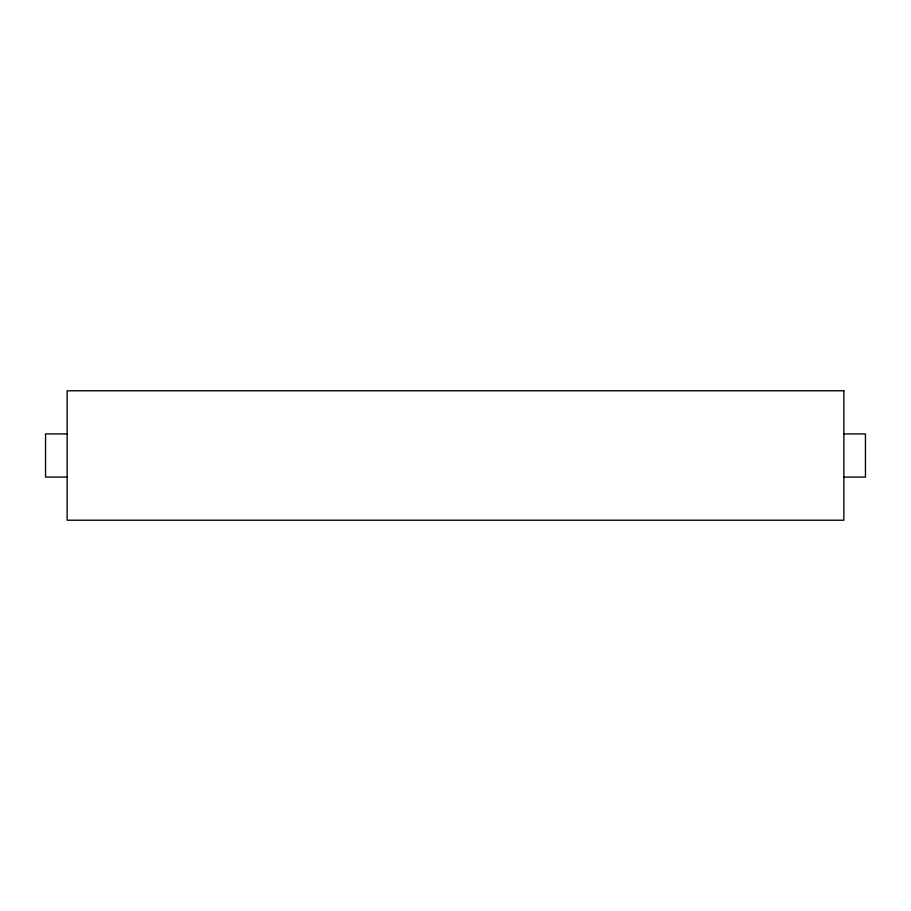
<?xml version="1.0" encoding="UTF-8"?>
<svg xmlns="http://www.w3.org/2000/svg" width="911" height="911" viewBox="0 0 911 911"><rect width="100%" height="100%" fill="white"/><g stroke="black" fill="none" stroke-linecap="round" stroke-linejoin="round"><path stroke-width="1.37" d="M67.129 433.921L45.55 433.921L45.55 477.079L67.129 477.079M843.871 433.921L865.45 433.921L865.45 477.079L843.871 477.079M843.871 390.773L67.129 390.785L67.129 520.227L843.871 520.227L843.871 390.773"/></g></svg>
